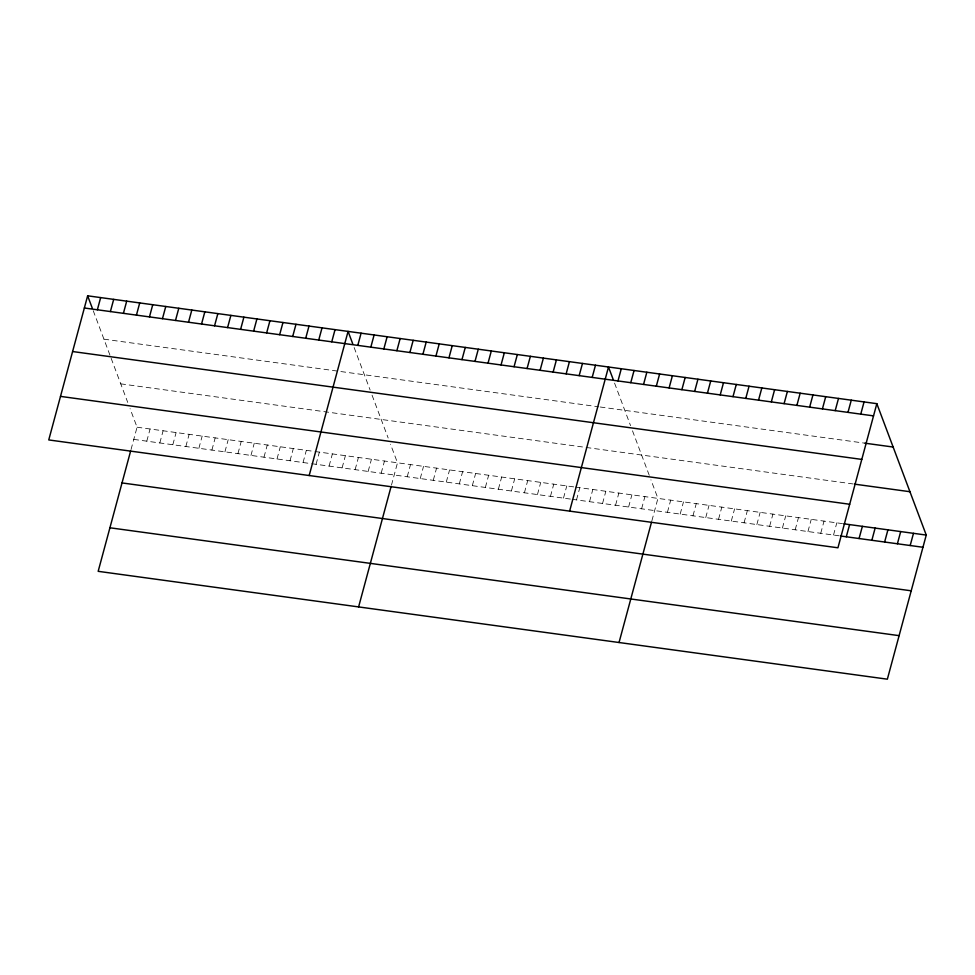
<?xml version="1.0" encoding="UTF-8"?>
<svg xmlns="http://www.w3.org/2000/svg" width="975" height="975" viewBox="0 0 975 975"><rect width="100%" height="100%" fill="white"/><g stroke="black" fill="none" stroke-linecap="round" stroke-linejoin="round"><path stroke-width="0.73" stroke-dasharray="4.88 3.66" d="M131.028 449.548L137.061 427.208L130.065 408.622M146.786 441.175L150.077 428.988M159.815 442.955L163.105 430.767M172.831 444.734L176.122 432.547M185.859 446.513L189.138 434.326M198.876 448.293L202.166 436.105M211.892 450.072L215.183 437.885M224.92 451.852L228.211 439.664M237.937 453.631L241.227 441.443M250.965 455.41L254.256 443.223M263.981 457.19L267.272 445.002M277.01 458.969L280.3 446.782M290.026 460.748L293.317 448.561M303.054 462.528L306.333 450.34M316.071 464.307L319.361 452.12M329.087 466.087L332.378 453.899M342.115 467.866L345.406 455.678M355.132 469.645L358.422 457.458M368.16 471.437L371.451 459.237M381.176 473.216L384.467 461.017M391.462 485.148L397.495 462.796L390.5 444.222M407.221 476.775L410.512 464.575M420.249 478.554L423.528 466.355M433.266 480.334L436.556 468.134M446.282 482.113L449.572 469.926M459.31 483.893L462.601 471.705M472.327 485.672L475.617 473.484M485.355 487.451L488.646 475.264M498.371 489.231L501.662 477.043M511.4 491.01L514.69 478.822M524.416 492.789L527.707 480.602M537.444 494.569L540.735 482.381M550.461 496.348L553.751 484.161M563.489 498.128L566.768 485.94M576.505 499.907L579.796 487.719M589.522 501.686L592.812 489.499M602.55 503.466L605.841 491.278M615.566 505.245L618.857 493.058M628.595 507.024L631.885 494.837M641.611 508.804L644.902 496.616M651.897 520.747L657.93 498.396L650.934 479.81M667.412 512.338L670.703 500.138M680.184 514.081L683.475 501.893M692.969 515.824L696.26 503.636M705.742 517.579L709.032 505.379M718.526 519.322L721.817 507.134M731.299 521.064L734.589 508.877M744.071 522.807L747.362 510.62M756.856 524.562L760.147 512.375M769.628 526.305L772.919 514.117M782.413 528.048L785.704 515.86M795.186 529.803L798.476 517.603M807.958 531.546L811.249 519.358M820.743 533.288L824.033 521.101M833.515 535.043L836.806 522.844M103.947 339.166L598.772 406.807M600.21 407.002L864.74 443.162M120.742 383.845L853.149 483.953M137.061 427.208L313.572 451.327M315.023 451.523L574.007 486.927M575.457 487.122L842.485 523.624M133.77 439.396L310.282 463.515M311.732 463.722L570.716 499.115M572.167 499.31L839.195 535.811M614.567 383.114L630.569 425.685M632.495 430.792L650.008 477.336M354.132 347.514L370.134 390.085M372.06 395.192L388.172 438.019M93.222 310.672L110.662 357.045M111.15 358.312L127.737 402.431"/><path stroke-width="1.46" d="M87.64 295.815L48.75 439.932L837.939 547.792L876.83 403.674L87.64 295.815L92.296 308.197M97.366 309.782L100.657 297.594M110.394 311.561L113.685 299.374M123.411 313.341L126.701 301.153M136.439 315.12L139.718 302.933M149.455 316.899L152.746 304.712M162.472 318.679L165.762 306.491M130.638 450.998L98.17 571.326L887.36 679.185L926.25 535.068L876.83 403.674M175.5 320.458L178.791 308.271M188.516 322.237L191.807 310.05M201.545 324.017L204.835 311.829M214.561 325.796L217.852 313.609M227.589 327.576L230.88 315.388M240.606 329.355L243.896 317.168M253.634 331.134L256.913 318.947M266.65 332.914L269.941 320.726M279.667 334.693L282.957 322.506M292.695 336.472L295.986 324.285M305.711 338.252L309.002 326.064M318.74 340.031L322.03 327.844M331.756 341.823L335.047 329.623M309.185 475.52L348.075 331.403L352.731 343.797M357.801 345.382L361.091 333.182M370.829 347.161L374.107 334.961M383.845 348.94L387.136 336.741M396.862 350.72L400.152 338.532M409.89 352.499L413.181 340.312M422.906 354.278L426.197 342.091M358.605 606.913L391.072 486.598M435.935 356.058L439.225 343.87M448.951 357.837L452.242 345.65M461.979 359.617L465.27 347.429M474.996 361.396L478.286 349.208M488.024 363.175L491.303 350.988M501.04 364.955L504.331 352.767M514.057 366.734L517.347 354.547M527.085 368.513L530.376 356.326M540.101 370.293L543.392 358.105M553.13 372.072L556.42 359.885M566.146 373.852L569.437 361.664M579.174 375.631L582.465 363.443M592.191 377.41L595.481 365.223M569.619 511.119L608.497 367.002L613.165 379.397M617.992 380.945L621.282 368.745M630.764 382.688L634.055 370.5M643.549 384.43L646.839 372.243M656.321 386.185L659.612 373.986M669.106 387.928L672.397 375.741M681.878 389.671L685.169 377.483M619.04 642.513L651.507 522.198M694.651 391.414L697.942 379.226M707.436 393.169L710.726 380.981M720.208 394.912L723.499 382.724M732.993 396.654L736.283 384.467M745.765 398.409L749.056 386.21M758.538 400.152L761.828 387.965M771.322 401.895L774.613 389.707M784.095 403.65L787.386 391.45M796.88 405.393L800.17 393.205M809.652 407.136L812.943 394.948M822.425 408.878L825.715 396.691M835.209 410.633L838.5 398.446M847.982 412.376L851.273 400.189M860.767 414.119L864.057 401.932M846.3 536.786L849.591 524.599M859.072 538.529L862.363 526.342M871.857 540.272L875.136 528.084M884.63 542.027L887.92 529.839M897.402 543.77L900.693 531.582M910.187 545.513L913.477 533.325M84.35 308.002L873.539 415.874M864.74 443.162L893.137 447.038M72.601 351.536L861.79 459.408M854.575 484.148L909.943 491.717M60.499 396.386L849.688 504.258M843.911 523.819L926.25 535.068M840.621 536.006L922.959 547.268M122.021 482.93L911.211 590.801M109.919 527.78L899.108 635.651"/></g></svg>
